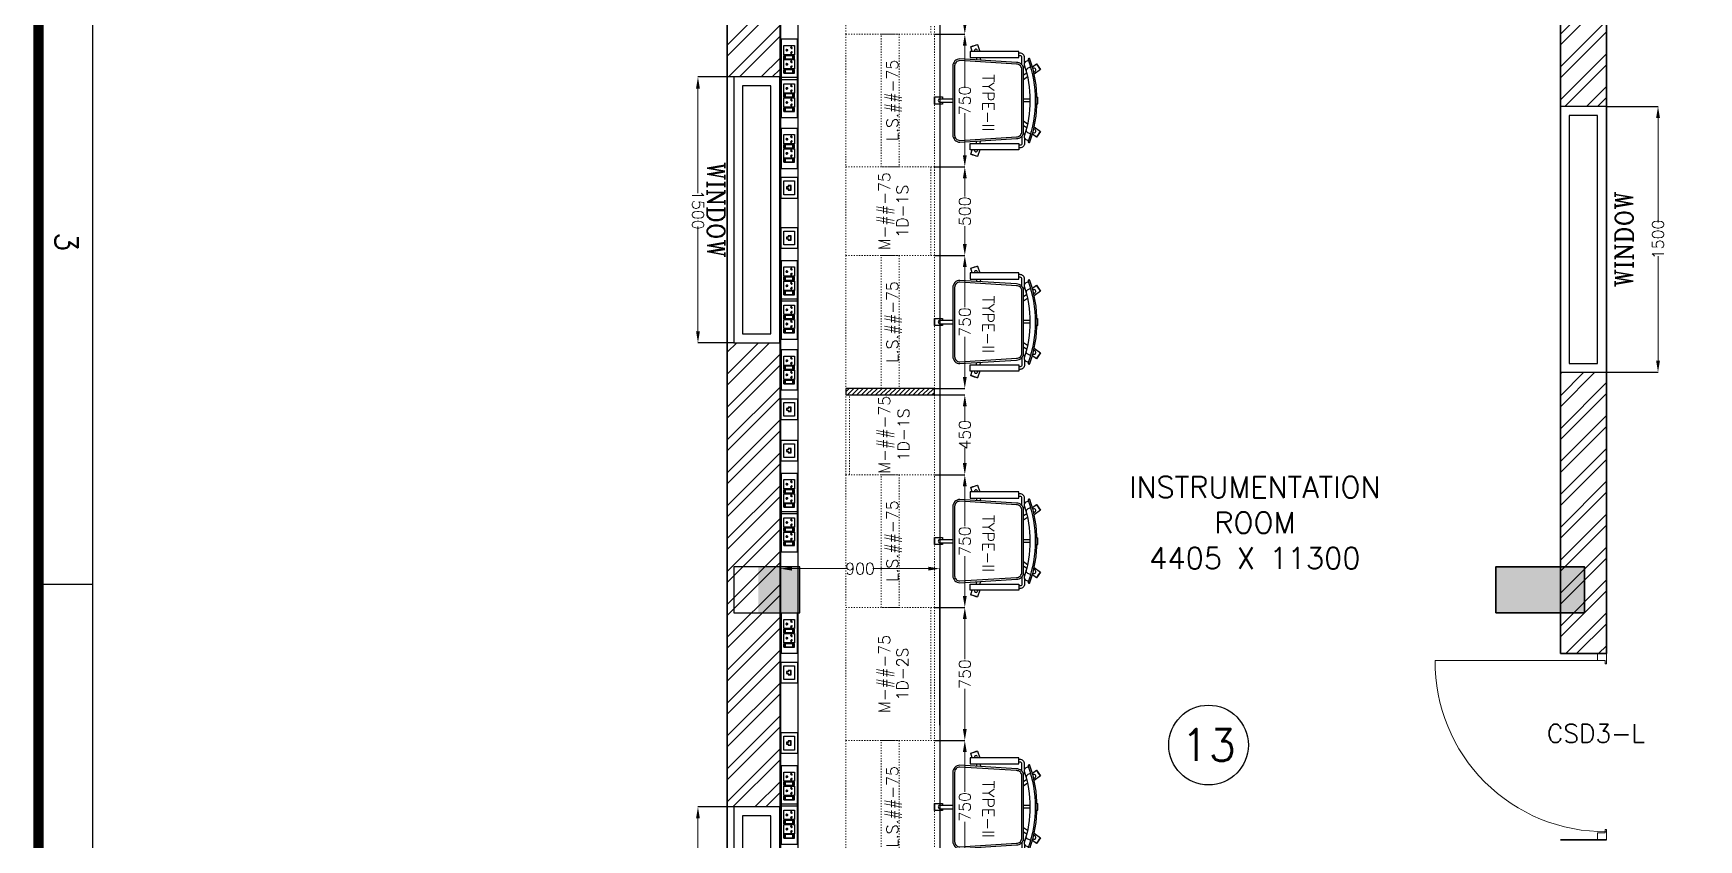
# Model space of a CAD drawing. Extents: x -52083 to 49512, y -145230 to 20224.
# Drawn here: x -50625 to -41222, y 3184 to 7735 of the extents above; entities that cross this region are included whole.
import ezdxf
from ezdxf.enums import TextEntityAlignment as Align

# ---------------------------------------------------------------- set-up
doc = ezdxf.new("R2010")
doc.units = 0
doc.header["$LTSCALE"] = 0.5
doc.header["$MEASUREMENT"] = 0
doc.header["$PDMODE"] = 32
doc.linetypes.add('ACAD_ISO03W100', pattern=[30, 12, -18])
for name, color, linetype, lineweight in [('1050x2100 Door', 6, 'Continuous', 5), ('COL', 1, 'Continuous', 35), ('DIM', 3, 'Continuous', 5), ('Hatch-1', 8, 'Continuous', 5), ('Sa-Block Text', 7, 'Continuous', 18), ('wall-1', 7, 'Continuous', 35)]:
    doc.layers.add(name, color=color, linetype=linetype, lineweight=lineweight)
for name, color, linetype in [('Asbuilt', 7, 'Continuous'), ('GC-2', 22, 'Continuous'), ('GF-1', 21, 'Continuous'), ('PDF_Text', 5, 'Continuous'), ('SA-6MRP', 1, 'Continuous'), ('SA-6MUP', 223, 'Continuous'), ('SA-FUR', 3, 'Continuous'), ('SA-Lan', 3, 'Continuous'), ('TITLE', 7, 'Continuous')]:
    doc.layers.add(name, color=color, linetype=linetype)
doc.styles.add('RomanS', font='romans.shx')
doc.styles.get("Standard").update_dxf_attribs({"font": 'romans.shx'})
doc.dimstyles.new('Sa-dim', dxfattribs={"dimtxt": 65, "dimasz": 65, "dimexe": 0, "dimexo": 0, "dimtad": 0, "dimdec": 0, "dimdsep": 46, "dimtxsty": 'Standard', "dimcen": 0, "dimclrd": 256, "dimclre": 7, "dimclrt": 1, "dimadec": 0, "dimazin": 0, "dimtfac": 1, "dimtdec": 0, "dimtmove": 0, "dimatfit": 3, "dimfxl": 1, "dimlwd": -1, "dimarcsym": 0})
pattern_1 = [(45, (5394.74, 2e-13), (-92.80777, 92.80777), []), (45, (5456.61, 2e-13), (-92.80777, 92.80777), [])]

# ---------------------------------------------------------------- blocks, each defined once
blk = doc.blocks.new('1050x2100')
at = {"layer": '1050x2100 Door'}
for p, q in [((289971.9, 46661.9), (289971.9, 46711.8)), ((289971.9, 46711.8), (290030.3, 46711.8)), ((289971.9, 46661.9), (289971.9, 46711.8)), ((289971.9, 46661.9), (290010.2, 46661.9)), ((290010.2, 46661.9), (290010.2, 46705.1)), ((290010.2, 46705.1), (290030.3, 46705.1)), ((290030.3, 46705.1), (290030.3, 46711.8)), ((291021.9, 46711.8), (290963.5, 46711.8)), ((290963.5, 46705.1), (290963.5, 46711.8)), ((290983.6, 46705.1), (290963.5, 46705.1)), ((290983.6, 46661.9), (290983.6, 46705.1)), ((291021.9, 46661.9), (290983.6, 46661.9)), ((290983.6, 46661.9), (290983.6, 45743.9)), ((291021.9, 46661.9), (291021.9, 46711.8))]:
    blk.add_line(p, q, dxfattribs=at)
blk.add_arc((290976, 46702.9), 959, 179.47012, 270.45631, dxfattribs=at)
blk = doc.blocks.new('*U109')
at = {"color": 5}
blk.add_wipeout([(50, 400), (50, 240), (1450, 240), (1450, 400)], dxfattribs=at)
blk.add_wipeout([(0, 450), (0, 190), (1500, 190), (1500, 450)], dxfattribs=at)
for points in [[(0, 450), (0, 190), (1500, 190), (1500, 450)], [(50, 400), (50, 240), (1450, 240), (1450, 400)]]:
    blk.add_lwpolyline(points, close=True, dxfattribs=at)
blk = doc.blocks.new('*D425')
at = {"layer": 'Defpoints', "color": 0, "transparency": 16777216}
for p in [(-41742.5, 7321.7), (-41451.3, 7321.7), (-41742.5, 5821.7)]:
    blk.add_point(p, dxfattribs=at)
at = {"layer": 'DIM', "color": 7, "lineweight": -2, "transparency": 16777216}
for p, q in [((-41742.5, 7321.7), (-41451.3, 7321.7)), ((-41742.5, 5821.7), (-41451.3, 5821.7))]:
    blk.add_line(p, q, dxfattribs=at)
at = {"layer": 'DIM', "transparency": 16777216}
for p, q in [((-41451.3, 7256.7), (-41451.3, 6666.2)), ((-41451.3, 5886.7), (-41451.3, 6477.2))]:
    blk.add_line(p, q, dxfattribs=at)
for points in [[(-41462.1, 7256.7), (-41440.5, 7256.7), (-41451.3, 7321.7)], [(-41462.1, 5886.7), (-41440.5, 5886.7), (-41451.3, 5821.7)]]:
    blk.add_solid(points, dxfattribs=at)
at = {"layer": 'DIM', "color": 1, "transparency": 16777216, "insert": (-41451.3, 6571.7), "char_height": 65, "attachment_point": 5, "rotation": 90}
blk.add_mtext('1500', dxfattribs=at)
blk = doc.blocks.new('*D430')
at = {"layer": 'Defpoints', "color": 0, "transparency": 16777216}
for p in [(-46871.8, 3368.3), (-46669.5, 3368.3), (-46669.5, 1868.3)]:
    blk.add_point(p, dxfattribs=at)
at = {"layer": 'DIM', "color": 7, "lineweight": -2, "transparency": 16777216}
for p, q in [((-46669.5, 3368.3), (-46871.8, 3368.3)), ((-46669.5, 1868.3), (-46871.8, 1868.3))]:
    blk.add_line(p, q, dxfattribs=at)
at = {"layer": 'DIM', "transparency": 16777216}
for p, q in [((-46871.8, 3303.3), (-46871.8, 2712.8)), ((-46871.8, 1933.3), (-46871.8, 2523.8))]:
    blk.add_line(p, q, dxfattribs=at)
for points in [[(-46882.7, 3303.3), (-46861, 3303.3), (-46871.8, 3368.3)], [(-46882.7, 1933.3), (-46861, 1933.3), (-46871.8, 1868.3)]]:
    blk.add_solid(points, dxfattribs=at)
at = {"layer": 'DIM', "color": 1, "transparency": 16777216, "insert": (-46871.8, 2618.3), "char_height": 65, "attachment_point": 5, "rotation": 270}
blk.add_mtext('1500', dxfattribs=at)
blk = doc.blocks.new('*D431')
at = {"layer": 'Defpoints', "color": 0, "transparency": 16777216}
for p in [(-46871.8, 7488.1), (-46669.5, 7488.1), (-46669.5, 5988.1)]:
    blk.add_point(p, dxfattribs=at)
at = {"layer": 'DIM', "color": 7, "lineweight": -2, "transparency": 16777216}
for p, q in [((-46669.5, 7488.1), (-46871.8, 7488.1)), ((-46669.5, 5988.1), (-46871.8, 5988.1))]:
    blk.add_line(p, q, dxfattribs=at)
at = {"layer": 'DIM', "transparency": 16777216}
for p, q in [((-46871.8, 7423.1), (-46871.8, 6832.6)), ((-46871.8, 6053.1), (-46871.8, 6643.6))]:
    blk.add_line(p, q, dxfattribs=at)
for points in [[(-46882.7, 7423.1), (-46861, 7423.1), (-46871.8, 7488.1)], [(-46882.7, 6053.1), (-46861, 6053.1), (-46871.8, 5988.1)]]:
    blk.add_solid(points, dxfattribs=at)
at = {"layer": 'DIM', "color": 1, "transparency": 16777216, "insert": (-46871.8, 6738.1), "char_height": 65, "attachment_point": 5, "rotation": 270}
blk.add_mtext('1500', dxfattribs=at)
blk = doc.blocks.new('*U100')
at = {"layer": 'SA-FUR', "color": 230, "linetype": 'ACAD_ISO03W100', "lineweight": 13}
for points in [[(750, 500), (0, 500), (0, 0), (750, 0)], [(750, 200), (0, 200), (0, 300), (750, 300)]]:
    blk.add_lwpolyline(points, close=True, dxfattribs=at)
at = {"layer": 'SA-FUR', "color": 7}
blk.add_attdef('TAG-2', text='', height=65, rotation=180, dxfattribs=at).set_placement((375, 295), align=Align.CENTER)
blk = doc.blocks.new('*U91')
at = {"layer": 'SA-FUR', "color": 230, "linetype": 'ACAD_ISO03W100', "lineweight": 13}
blk.add_line((750, 20), (0, 20), dxfattribs=at)
blk.add_lwpolyline([(0, 500), (750, 500), (750, 0), (0, 0)], close=True, dxfattribs=at)
at = {"layer": 'SA-FUR', "color": 7}
for tag, p in [('TAG', (375, 250)), ('TAG-2', (375, 148.4))]:
    blk.add_attdef(tag, text='', height=65, dxfattribs=at).set_placement(p, align=Align.CENTER)
blk = doc.blocks.new('*D576')
at = {"layer": 'Defpoints', "color": 0, "transparency": 16777216}
for p in [(-45536.6, 3743.7), (-45365.2, 3743.7), (-45536.6, 2993.7)]:
    blk.add_point(p, dxfattribs=at)
at = {"layer": 'DIM', "color": 7, "lineweight": -2, "transparency": 16777216}
for p, q in [((-45536.6, 3743.7), (-45365.2, 3743.7)), ((-45536.6, 2993.7), (-45365.2, 2993.7))]:
    blk.add_line(p, q, dxfattribs=at)
at = {"layer": 'DIM', "transparency": 16777216}
for p, q in [((-45365.2, 3678.7), (-45365.2, 3452.9)), ((-45365.2, 3058.7), (-45365.2, 3284.5))]:
    blk.add_line(p, q, dxfattribs=at)
for points in [[(-45376.1, 3678.7), (-45354.4, 3678.7), (-45365.2, 3743.7)], [(-45376.1, 3058.7), (-45354.4, 3058.7), (-45365.2, 2993.7)]]:
    blk.add_solid(points, dxfattribs=at)
at = {"layer": 'DIM', "color": 1, "transparency": 16777216, "insert": (-45365.2, 3368.7), "char_height": 65, "attachment_point": 5, "rotation": 90}
blk.add_mtext('750', dxfattribs=at)
blk = doc.blocks.new('*D577')
at = {"layer": 'Defpoints', "color": 0, "transparency": 16777216}
for p in [(-45536.6, 4493.7), (-45365.2, 4493.7), (-45536.6, 3743.7)]:
    blk.add_point(p, dxfattribs=at)
at = {"layer": 'DIM', "color": 7, "lineweight": -2, "transparency": 16777216}
for p, q in [((-45536.6, 4493.7), (-45365.2, 4493.7)), ((-45536.6, 3743.7), (-45365.2, 3743.7))]:
    blk.add_line(p, q, dxfattribs=at)
at = {"layer": 'DIM', "transparency": 16777216}
for p, q in [((-45365.2, 4428.7), (-45365.2, 4202.9)), ((-45365.2, 3808.7), (-45365.2, 4034.5))]:
    blk.add_line(p, q, dxfattribs=at)
for points in [[(-45376.1, 4428.7), (-45354.4, 4428.7), (-45365.2, 4493.7)], [(-45376.1, 3808.7), (-45354.4, 3808.7), (-45365.2, 3743.7)]]:
    blk.add_solid(points, dxfattribs=at)
at = {"layer": 'DIM', "color": 1, "transparency": 16777216, "insert": (-45365.2, 4118.7), "char_height": 65, "attachment_point": 5, "rotation": 90}
blk.add_mtext('750', dxfattribs=at)
blk = doc.blocks.new('PCH-7022')
at = {"layer": 'GC-2', "color": 30, "ltscale": 10}
for p, q in [((-180.7, 231.7), (-179.9, 230.6)), ((-164.5, 243.5), (-159, 235.9)), ((-154.6, 195.8), (-142.2, 178.7)), ((-133.4, 200.6), (-117.5, 178.7)), ((-18.7, 254.1), (-19.1, 259.1)), ((-7.5, 214.3), (-7.5, 178.7)), ((7.5, 214.3), (7.5, 178.7)), ((18.7, 254.1), (19.1, 259.1)), ((133.4, 200.6), (117.5, 178.7)), ((154.6, 195.8), (142.2, 178.7)), ((164.5, 243.5), (159, 235.9)), ((180.7, 231.7), (179.9, 230.6)), ((-282.4, -81.2), (-277.5, -79.7)), ((-242.5, -68.3), (-227.6, -63.4)), ((-242.5, -89.3), (-229, -84.9)), ((242.5, -68.3), (227.6, -63.4)), ((242.5, -89.3), (229, -84.9)), ((282.4, -81.2), (277.5, -79.7)), ((-10, -293.7), (-10, -221.3)), ((10, -293.7), (10, -221.3))]:
    blk.add_line(p, q, dxfattribs=at)
for points in [[(-234.1, 213.6), (-234.1, 213.6, 0.416344), (-237.1, 207.2, 0.412086), (-230.7, 204.2), (-230.7, 204.2, -0.174031), (230.7, 204.2), (230.7, 204.2, 0.412086), (237.1, 207.2), (237.1, 207.2, 0.416344), (234.1, 213.6), (234.1, 213.6, 0.174031)], [(-195, -221.3), (195, -221.3, 0.414214), (235, -181.3), (215, 138.7, 0.414214), (175, 178.7), (-175, 178.7, 0.414214), (-215, 138.7), (-235, -181.3, 0.414214)], [(-195, -211.3), (195, -211.3, 0.414214), (225, -181.3), (205, 138.7, 0.414214), (175, 168.7), (-175, 168.7, 0.414214), (-205, 138.7), (-225, -181.3, 0.414214)]]:
    blk.add_lwpolyline(points, format="xyb", close=True, dxfattribs=at)
for points in [[(-237.1, 207.2), (-237.1, 207.2)], [(-277.5, -122.7), (-242.5, -122.7), (-242.5, 152.3), (-277.5, 152.3)], [(277.5, -122.7), (242.5, -122.7), (242.5, 152.3), (277.5, 152.3)]]:
    blk.add_lwpolyline(points, close=True, dxfattribs=at)
for points in [[(-225.9, 205.9), (-220.6, 191.5, 0.403288), (-201.9, 182.4), (-201.9, 182.4, -0.158526), (201.9, 182.4), (201.9, 182.4, 0.403288), (220.6, 191.5), (225.9, 205.9)], [(-193.1, 216.5, 0.029136), (-192.6, 216.6)], [(-188.5, 217.8), (-182.3, 202.3, 0.378791), (-164.6, 193.3)], [(19.1, 259.1, 0.013665), (-19.1, 259.1)], [(188.5, 217.8), (182.3, 202.3), (182.3, 202.3, -0.378791), (164.6, 193.3)], [(192.6, 216.6, 0.029136), (193.1, 216.5, 0.029136)], [(-214.2, 183.7), (-242.5, 183.7, 0.414214), (-267.5, 158.7), (-267.5, 152.3)], [(-201.5, 168.7), (-242.5, 168.7, 0.414214), (-252.5, 158.7), (-252.5, 152.3)], [(-185.7, 177.3, 0.311343), (-195, 183.7), (-197.6, 183.7)], [(185.7, 177.3, -0.311343), (195, 183.7), (197.6, 183.7)], [(201.5, 168.7), (242.5, 168.7, -0.414214), (252.5, 158.7), (252.5, 152.3)], [(214.2, 183.7), (242.5, 183.7, -0.414214), (267.5, 158.7), (267.5, 152.3)]]:
    blk.add_lwpolyline(points, format="xyb", dxfattribs=at)
for points in [[(-190.2, 227.7), (-207.2, 251.2), (-174.8, 274.7), (-148.4, 238.3)], [(148.4, 238.3), (174.8, 274.7), (207.2, 251.2), (190.2, 227.7)], [(-277.5, -111.2), (-302.9, -119.5), (-315.3, -81.4), (-277.5, -69.1)], [(277.5, -69.1), (315.3, -81.4), (302.9, -119.5), (277.5, -111.2)], [(10, -280), (20, -280), (20, -325), (-20, -325), (-20, -280), (-10, -280)]]:
    blk.add_lwpolyline(points, dxfattribs=at)
for centre, radius, start, end in [((0, 0), 325, 122.47188, 129.52812), ((-172.6, 237.6), 10, 36, 216), ((172.6, 237.6), 10, 324, 144), ((0, 0), 325, 50.47188, 57.52812), ((0, 0), 325, 194.47188, 201.52812), ((-279.3, -90.7), 10, 108, 280.28772), ((279.3, -90.7), 10, 259.71228, 72), ((0, 0), 325, 338.47188, 345.52812), ((0, 0), 325, 266.47188, 273.52812), ((0, -293.7), 10, 180, 0)]:
    blk.add_arc(centre, radius, start, end, dxfattribs=at)
at = {"layer": 'PDF_Text', "insert": (13.6, -21), "char_height": 65, "width": 310.353, "attachment_point": 5}
blk.add_mtext('{\\C1;TYPE-II}', dxfattribs=at)
blk = doc.blocks.new('*D578')
at = {"layer": 'Defpoints', "color": 0, "transparency": 16777216}
for p in [(-45536.6, 5243.7), (-45365.2, 5243.7), (-45536.6, 4493.7)]:
    blk.add_point(p, dxfattribs=at)
at = {"layer": 'DIM', "color": 7, "lineweight": -2, "transparency": 16777216}
for p, q in [((-45536.6, 5243.7), (-45365.2, 5243.7)), ((-45536.6, 4493.7), (-45365.2, 4493.7))]:
    blk.add_line(p, q, dxfattribs=at)
at = {"layer": 'DIM', "transparency": 16777216}
for p, q in [((-45365.2, 5178.7), (-45365.2, 4952.9)), ((-45365.2, 4558.7), (-45365.2, 4784.5))]:
    blk.add_line(p, q, dxfattribs=at)
for points in [[(-45376.1, 5178.7), (-45354.4, 5178.7), (-45365.2, 5243.7)], [(-45376.1, 4558.7), (-45354.4, 4558.7), (-45365.2, 4493.7)]]:
    blk.add_solid(points, dxfattribs=at)
at = {"layer": 'DIM', "color": 1, "transparency": 16777216, "insert": (-45365.2, 4868.7), "char_height": 65, "attachment_point": 5, "rotation": 90}
blk.add_mtext('750', dxfattribs=at)
blk = doc.blocks.new('*U102')
at = {"layer": 'SA-FUR', "color": 230, "linetype": 'ACAD_ISO03W100', "lineweight": 13}
blk.add_line((450, 20), (0, 20), dxfattribs=at)
blk.add_lwpolyline([(0, 500), (450, 500), (450, 0), (0, 0)], close=True, dxfattribs=at)
at = {"layer": 'SA-FUR', "color": 7}
for tag, p in [('TAG-2', (225, 357.8)), ('TAG', (225, 250))]:
    blk.add_attdef(tag, text='', height=65, rotation=180, dxfattribs=at).set_placement(p, align=Align.CENTER)
blk = doc.blocks.new('*D584')
at = {"layer": 'Defpoints', "color": 0, "transparency": 16777216}
for p in [(-45536.6, 5693.7), (-45536.6, 5243.7), (-45365.2, 5243.7)]:
    blk.add_point(p, dxfattribs=at)
at = {"layer": 'DIM', "color": 7, "lineweight": -2, "transparency": 16777216}
for p, q in [((-45536.6, 5693.7), (-45365.2, 5693.7)), ((-45536.6, 5243.7), (-45365.2, 5243.7))]:
    blk.add_line(p, q, dxfattribs=at)
at = {"layer": 'DIM', "transparency": 16777216}
for p, q in [((-45365.2, 5628.7), (-45365.2, 5542.4)), ((-45365.2, 5308.7), (-45365.2, 5395.1))]:
    blk.add_line(p, q, dxfattribs=at)
for points in [[(-45376.1, 5628.7), (-45354.4, 5628.7), (-45365.2, 5693.7)], [(-45376.1, 5308.7), (-45354.4, 5308.7), (-45365.2, 5243.7)]]:
    blk.add_solid(points, dxfattribs=at)
at = {"layer": 'DIM', "color": 1, "transparency": 16777216, "insert": (-45365.2, 5468.7), "char_height": 65, "attachment_point": 5, "rotation": 90}
blk.add_mtext('450', dxfattribs=at)
blk = doc.blocks.new('A$C054a1436')
at = {"color": 1}
blk.add_circle((225, 225), 225, dxfattribs=at)
blk.add_attdef('T1', text='', height=180).set_placement((225, 225), align=Align.MIDDLE_CENTER)
blk = doc.blocks.new('A$C66962185')
at = {"layer": 'TITLE'}
for p, q in [((203723, -139882), (1210, -139882)), ((51190, -141178), (51190, -139882))]:
    blk.add_line(p, q, dxfattribs=at)
at = {"layer": 'TITLE', "const_width": 250}
blk.add_lwpolyline([(205020, 0), (205020, -141178), (0, -141178), (0, 0)], close=True, dxfattribs=at)
at = {"layer": 'TITLE', "style": 'RomanS'}
blk.add_text('3', height=537, dxfattribs=at).set_placement((43009, -140511), align=Align.MIDDLE)
blk = doc.blocks.new('*D666')
at = {"layer": 'Defpoints', "color": 0, "transparency": 16777216}
for p in [(-46406.6, 4713.3), (-46406.6, 3829.4), (-45506.6, 3829.4)]:
    blk.add_point(p, dxfattribs=at)
at = {"layer": 'Hatch-1', "color": 7, "lineweight": -2, "transparency": 16777216}
for p, q in [((-46406.6, 3829.4), (-46406.6, 4713.3)), ((-45506.6, 3829.4), (-45506.6, 4713.3))]:
    blk.add_line(p, q, dxfattribs=at)
at = {"layer": 'Hatch-1', "transparency": 16777216}
for p, q in [((-46341.6, 4713.3), (-46029, 4713.3)), ((-45571.6, 4713.3), (-45884.3, 4713.3))]:
    blk.add_line(p, q, dxfattribs=at)
for points in [[(-46341.6, 4724.2), (-46341.6, 4702.5), (-46406.6, 4713.3)], [(-45571.6, 4724.2), (-45571.6, 4702.5), (-45506.6, 4713.3)]]:
    blk.add_solid(points, dxfattribs=at)
at = {"layer": 'Hatch-1', "color": 1, "transparency": 16777216, "insert": (-45956.6, 4713.3), "char_height": 65, "attachment_point": 5}
blk.add_mtext('900', dxfattribs=at)
blk = doc.blocks.new('*D674')
at = {"layer": 'Defpoints', "color": 0, "transparency": 16777216}
for p in [(-45536.6, 6980.4), (-45365.2, 6980.4), (-45536.6, 6480.4)]:
    blk.add_point(p, dxfattribs=at)
at = {"layer": 'DIM', "color": 7, "lineweight": -2, "transparency": 16777216}
for p, q in [((-45536.6, 6980.4), (-45365.2, 6980.4)), ((-45536.6, 6480.4), (-45365.2, 6480.4))]:
    blk.add_line(p, q, dxfattribs=at)
at = {"layer": 'DIM', "transparency": 16777216}
for p, q in [((-45365.2, 6915.4), (-45365.2, 6814.6)), ((-45365.2, 6545.4), (-45365.2, 6646.2))]:
    blk.add_line(p, q, dxfattribs=at)
for points in [[(-45376.1, 6915.4), (-45354.4, 6915.4), (-45365.2, 6980.4)], [(-45376.1, 6545.4), (-45354.4, 6545.4), (-45365.2, 6480.4)]]:
    blk.add_solid(points, dxfattribs=at)
at = {"layer": 'DIM', "color": 1, "transparency": 16777216, "insert": (-45365.2, 6730.4), "char_height": 65, "attachment_point": 5, "rotation": 90}
blk.add_mtext('500', dxfattribs=at)
blk = doc.blocks.new('*D675')
at = {"layer": 'Defpoints', "color": 0, "transparency": 16777216}
for p in [(-45536.6, 8480.4), (-45365.2, 8480.4), (-45536.6, 7730.4)]:
    blk.add_point(p, dxfattribs=at)
at = {"layer": 'DIM', "color": 7, "lineweight": -2, "transparency": 16777216}
for p, q in [((-45536.6, 8480.4), (-45365.2, 8480.4)), ((-45536.6, 7730.4), (-45365.2, 7730.4))]:
    blk.add_line(p, q, dxfattribs=at)
at = {"layer": 'DIM', "transparency": 16777216}
for p, q in [((-45365.2, 8415.4), (-45365.2, 8189.6)), ((-45365.2, 7795.4), (-45365.2, 8021.2))]:
    blk.add_line(p, q, dxfattribs=at)
for points in [[(-45376.1, 8415.4), (-45354.4, 8415.4), (-45365.2, 8480.4)], [(-45376.1, 7795.4), (-45354.4, 7795.4), (-45365.2, 7730.4)]]:
    blk.add_solid(points, dxfattribs=at)
at = {"layer": 'DIM', "color": 1, "transparency": 16777216, "insert": (-45365.2, 8105.4), "char_height": 65, "attachment_point": 5, "rotation": 90}
blk.add_mtext('750', dxfattribs=at)
blk = doc.blocks.new('*U93')
at = {"layer": 'SA-FUR', "color": 230, "linetype": 'ACAD_ISO03W100', "lineweight": 13}
blk.add_line((500, 20), (0, 20), dxfattribs=at)
blk.add_lwpolyline([(0, 500), (500, 500), (500, 0), (0, 0)], close=True, dxfattribs=at)
at = {"layer": 'SA-FUR', "color": 7}
for tag, p in [('TAG', (250, 250)), ('TAG-2', (250, 148.4))]:
    blk.add_attdef(tag, text='', height=65, dxfattribs=at).set_placement(p, align=Align.CENTER)
blk = doc.blocks.new('*D676')
at = {"layer": 'Defpoints', "color": 0, "transparency": 16777216}
for p in [(-45536.6, 7730.4), (-45365.2, 7730.4), (-45491.6, 6980.4)]:
    blk.add_point(p, dxfattribs=at)
at = {"layer": 'DIM', "color": 7, "lineweight": -2, "transparency": 16777216}
for p, q in [((-45536.6, 7730.4), (-45365.2, 7730.4)), ((-45491.6, 6980.4), (-45365.2, 6980.4))]:
    blk.add_line(p, q, dxfattribs=at)
at = {"layer": 'DIM', "transparency": 16777216}
for p, q in [((-45365.2, 7665.4), (-45365.2, 7427.5)), ((-45365.2, 7045.4), (-45365.2, 7283.4))]:
    blk.add_line(p, q, dxfattribs=at)
for points in [[(-45376.1, 7665.4), (-45354.4, 7665.4), (-45365.2, 7730.4)], [(-45376.1, 7045.4), (-45354.4, 7045.4), (-45365.2, 6980.4)]]:
    blk.add_solid(points, dxfattribs=at)
at = {"layer": 'DIM', "color": 1, "transparency": 16777216, "insert": (-45365.2, 7355.4), "char_height": 65, "attachment_point": 5, "rotation": 90}
blk.add_mtext('750', dxfattribs=at)
blk = doc.blocks.new('*U132')
for points in [[(-59.4, 46), (59.4, 46), (59.4, -46), (-59.4, -46)], [(-39.1, 29.8), (39.1, 29.8), (39.1, -29.8), (-39.1, -29.8)], [(12.4, 5.6), (5.4, 5.6), (5.4, 14.6), (-5.4, 14.6), (-5.4, 5.6), (-12.4, 5.6), (-12.4, -10.5), (12.4, -10.5)], [(11.1, 4.3), (4.1, 4.3), (4.1, 13.4), (-4.1, 13.4), (-4.1, 4.3), (-11.1, 4.3), (-11.1, -9.2), (11.1, -9.2)]]:
    blk.add_lwpolyline(points, close=True)
at = {"layer": 'Sa-Block Text', "flags": 1}
for tag, p in [('PROJECTNAME', (15.2, 670.6)), ('FLOOR', (15.2, 581.1)), ('LABNAME', (15.2, 471.6)), ('ITEMNO:', (15.2, 374.3))]:
    blk.add_attdef(tag, text='', height=65, dxfattribs=at).set_placement(p, align=Align.MIDDLE_CENTER)
at = {"layer": 'Sa-Block Text'}
blk.add_attdef('CATALOGUE', text='', height=65, dxfattribs=at).set_placement((15.2, 223), align=Align.MIDDLE_CENTER)
blk = doc.blocks.new('*U130')
for p, q in [((-78.1, 29.8), (-78.1, -29.8)), ((-78.1, 29.8), (-78.1, -29.8)), ((-57.3, 29.8), (-78.1, 29.8)), ((-78.1, 29.8), (-57.3, 29.8)), ((-76.3, 23.3), (-76.3, -23.3)), ((-59.1, 23.3), (-76.3, 23.3)), ((-59.1, -23.3), (-59.1, 23.3)), ((-57.3, -29.8), (-57.3, 29.8)), ((-53.9, 29.8), (-1.7, 29.8)), ((-53.9, -29.8), (-53.9, 29.8)), ((-1.7, 29.8), (-1.7, -29.8)), ((1.7, 29.8), (1.7, -29.8)), ((1.7, 29.8), (1.7, -29.8)), ((22.5, 29.8), (1.7, 29.8)), ((1.7, 29.8), (22.5, 29.8)), ((3.5, 23.3), (3.5, -23.3)), ((20.7, 23.3), (3.5, 23.3)), ((20.7, -23.3), (20.7, 23.3)), ((22.5, -29.8), (22.5, 29.8)), ((25.9, -29.8), (25.9, 29.8)), ((25.9, 29.8), (78.1, 29.8)), ((78.1, 29.8), (78.1, -29.8)), ((-78.1, -29.8), (-57.3, -29.8)), ((-76.3, -21.2), (-59.1, -21.2)), ((-76.3, -23.3), (-59.1, -23.3)), ((-1.7, -29.8), (-53.9, -29.8)), ((1.7, -29.8), (22.5, -29.8)), ((3.5, -21.2), (20.7, -21.2)), ((3.5, -23.3), (20.7, -23.3)), ((78.1, -29.8), (25.9, -29.8))]:
    blk.add_line(p, q)
blk.add_lwpolyline([(-113, -46), (113, -46), (113, 46), (-113, 46)], close=True)
for centre, radius, start, end in [((-27.8, 14.7), 4.06, 307.15837, 232.84163), ((-27.8, 10.6), 2.59, 161.40312, 18.59688), ((52, 14.7), 4.06, 307.15837, 232.84163), ((52, 10.6), 2.59, 161.40312, 18.59688), ((-42.7, -11.6), 3.5, 5.26891, 272.51003), ((-39.9, -14), 2.82, 202.68381, 75.09514), ((-15.7, -14), 2.82, 104.90486, 337.31619), ((-12.9, -11.6), 3.5, 267.48997, 174.73109), ((37.1, -11.6), 3.5, 5.26891, 272.51003), ((39.9, -14), 2.82, 202.68381, 75.09514), ((64.1, -14), 2.82, 104.90486, 337.31619), ((66.9, -11.6), 3.5, 267.48997, 174.73109)]:
    blk.add_arc(centre, radius, start, end)
at = {"layer": 'Sa-Block Text', "flags": 1}
for tag, p in [('PROJECTNAME', (14.8, 619.1)), ('FLOOR', (14.8, 529.6)), ('LABNAME', (14.8, 420.1)), ('ITEMNO:', (14.8, 322.8))]:
    blk.add_attdef(tag, text='', height=65, dxfattribs=at).set_placement(p, align=Align.MIDDLE_CENTER)
at = {"layer": 'Sa-Block Text'}
blk.add_attdef('CATALOGUE', text='', height=65, dxfattribs=at).set_placement((14.8, 173.9), align=Align.MIDDLE_CENTER)
blk = doc.blocks.new('*U131')
at = {"ltscale": 300}
for p, q in [((-78.1, 29.8), (-78.1, -29.8)), ((-78.1, 29.8), (-78.1, -29.8)), ((-57.3, 29.8), (-78.1, 29.8)), ((-78.1, 29.8), (-57.3, 29.8)), ((-76.3, 23.3), (-76.3, -23.3)), ((-59.1, 23.3), (-76.3, 23.3)), ((-59.1, -23.3), (-59.1, 23.3)), ((-57.3, -29.8), (-57.3, 29.8)), ((-53.9, 29.8), (-1.7, 29.8)), ((-53.9, -29.8), (-53.9, 29.8)), ((-1.7, 29.8), (-1.7, -29.8)), ((1.7, 29.8), (1.7, -29.8)), ((1.7, 29.8), (1.7, -29.8)), ((22.5, 29.8), (1.7, 29.8)), ((1.7, 29.8), (22.5, 29.8)), ((3.5, 23.3), (3.5, -23.3)), ((20.7, 23.3), (3.5, 23.3)), ((20.7, -23.3), (20.7, 23.3)), ((22.5, -29.8), (22.5, 29.8)), ((25.9, -29.8), (25.9, 29.8)), ((25.9, 29.8), (78.1, 29.8)), ((78.1, 29.8), (78.1, -29.8)), ((-78.1, -29.8), (-57.3, -29.8)), ((-76.3, -21.2), (-59.1, -21.2)), ((-76.3, -23.3), (-59.1, -23.3)), ((-1.7, -29.8), (-53.9, -29.8)), ((1.7, -29.8), (22.5, -29.8)), ((3.5, -21.2), (20.7, -21.2)), ((3.5, -23.3), (20.7, -23.3)), ((78.1, -29.8), (25.9, -29.8))]:
    blk.add_line(p, q, dxfattribs=at)
blk.add_lwpolyline([(-113, -46), (113, -46), (113, 46), (-113, 46)], close=True, dxfattribs=at)
for centre, radius, start, end in [((-27.8, 14.7), 4.06, 307.15837, 232.84163), ((-27.8, 10.6), 2.59, 161.40312, 18.59688), ((52, 14.7), 4.06, 307.15837, 232.84163), ((52, 10.6), 2.59, 161.40312, 18.59688), ((-42.7, -11.6), 3.5, 5.26891, 272.51003), ((-39.9, -14), 2.82, 202.68381, 75.09514), ((-15.7, -14), 2.82, 104.90486, 337.31619), ((-12.9, -11.6), 3.5, 267.48997, 174.73109), ((37.1, -11.6), 3.5, 5.26891, 272.51003), ((39.9, -14), 2.82, 202.68381, 75.09514), ((64.1, -14), 2.82, 104.90486, 337.31619), ((66.9, -11.6), 3.5, 267.48997, 174.73109)]:
    blk.add_arc(centre, radius, start, end, dxfattribs=at)
at = {"layer": 'Sa-Block Text', "flags": 1}
for tag, p in [('PROJECTNAME', (102.4, 776)), ('FLOOR', (102.4, 686.5)), ('LABNAME', (102.4, 577)), ('ITEMNO:', (102.4, 479.7))]:
    blk.add_attdef(tag, text='', height=65, dxfattribs=at).set_placement(p, align=Align.MIDDLE_CENTER)
at = {"layer": 'Sa-Block Text'}
blk.add_attdef('CATALOGUE', text='', height=65, dxfattribs=at).set_placement((102.4, 360.5), align=Align.MIDDLE_CENTER)
blk = doc.blocks.new('*D760')
at = {"layer": 'Defpoints', "color": 0, "transparency": 16777216}
for p in [(-45536.6, 6480.4), (-45536.6, 5730.4), (-45365.2, 5730.4)]:
    blk.add_point(p, dxfattribs=at)
at = {"layer": 'DIM', "color": 7, "lineweight": -2, "transparency": 16777216}
for p, q in [((-45536.6, 6480.4), (-45365.2, 6480.4)), ((-45536.6, 5730.4), (-45365.2, 5730.4))]:
    blk.add_line(p, q, dxfattribs=at)
at = {"layer": 'DIM', "transparency": 16777216}
for p, q in [((-45365.2, 6415.4), (-45365.2, 6189.6)), ((-45365.2, 5795.4), (-45365.2, 6021.2))]:
    blk.add_line(p, q, dxfattribs=at)
for points in [[(-45376.1, 6415.4), (-45354.4, 6415.4), (-45365.2, 6480.4)], [(-45376.1, 5795.4), (-45354.4, 5795.4), (-45365.2, 5730.4)]]:
    blk.add_solid(points, dxfattribs=at)
at = {"layer": 'DIM', "color": 1, "transparency": 16777216, "insert": (-45365.2, 6105.4), "char_height": 65, "attachment_point": 5, "rotation": 90}
blk.add_mtext('750', dxfattribs=at)

msp = doc.modelspace()

# ---------------------------------------------------------------- hatches: boundary and pattern name
at = {"layer": 'COL'}
h = msp.add_hatch(color=256, dxfattribs=at)
h.dxf.hatch_style = 1
h.paths.add_polyline_path([(-46296.5, 4723.7), (-46531.5, 4723.7), (-46531.5, 4463.7), (-46296.5, 4463.7)])
h = msp.add_hatch(color=256, dxfattribs=at)
h.dxf.hatch_style = 1
h.paths.add_polyline_path([(-41866.5, 4723.7), (-42366.5, 4723.7), (-42366.5, 4463.7), (-41866.5, 4463.7)])
at = {"layer": 'SA-FUR'}
h = msp.add_hatch(dxfattribs=at)
h.set_pattern_fill('ANSI31', color=6, scale=150)
h.set_pattern_definition([(45, (5394.74, 2e-13), (-13.258252, 13.258252), [])])
h.paths.add_polyline_path([(-46036.6, 5693.7), (-45536.6, 5693.7), (-45536.6, 5730.4), (-46036.6, 5730.4)])

# ---------------------------------------------------------------- linework, layer by layer
at = {"layer": 'Asbuilt', "color": 0, "elevation": 2637.8}
msp.add_lwpolyline([(-46296.5, 4463.7), (-46296.5, 4723.7), (-46669.5, 4723.7), (-46669.5, 4463.7)], close=True, dxfattribs=at)
at = {"layer": 'COL'}
msp.add_line((-41866.5, 4463.7, 2637.8), (-42126.5, 4463.7, 2637.8), dxfattribs=at)
at = {"layer": 'COL', "elevation": 2637.8}
msp.add_lwpolyline([(-42366.5, 4463.7), (-41866.5, 4463.7), (-41866.5, 4723.7), (-42366.5, 4723.7)], close=True, dxfattribs=at)
at = {"layer": 'DIM'}
msp.add_line((-45506.6, 6039.4, 2637.8), (-45506.6, 579.4, 2637.8), dxfattribs=at)
at = {"layer": 'SA-FUR'}
msp.add_line((-45506.6, 9980.4, 2637.8), (-45506.6, 1030.4, 2637.8), dxfattribs=at)
at = {"layer": 'SA-FUR', "color": 7, "elevation": 2637.8}
msp.add_lwpolyline([(-46036.6, 5693.7), (-45536.6, 5693.7), (-45536.6, 5730.4), (-46036.6, 5730.4)], close=True, dxfattribs=at)
at = {"layer": 'wall-1', "color": 7}
for p, q in [((-46706.6, 14513.7, 2637.8), (-46706.6, -3146.3, 2637.8)), ((-46406.6, 658.7, 2637.8), (-46406.6, 9660.4, 2637.8))]:
    msp.add_line(p, q, dxfattribs=at)
at = {"layer": 'wall-1'}
for p, q in [((-42002.5, 8478.7, 2637.8), (-42002.5, 4233.7, 2637.8)), ((-41742.5, 8478.7, 2637.8), (-41742.5, 4233.7, 2637.8)), ((-41742.5, 4233.7, 2637.8), (-42002.5, 4233.7, 2637.8)), ((-41742.5, 3183.7, 2637.8), (-42002.5, 3183.7, 2637.8))]:
    msp.add_line(p, q, dxfattribs=at)

# ---------------------------------------------------------------- block references
ref = msp.add_blockref('A$C054a1436', (-44213.9, 3492.9, 2637.8))
ref.add_attrib('T1', '13', dxfattribs={"color": 1, "height": 180}).set_placement((-43988.9, 3717.9, 2637.8), align=Align.MIDDLE_CENTER)
at = {"layer": '1050x2100 Door', "xscale": -1, "rotation": 270}
msp.add_blockref('1050x2100', (-88454.3, -286788.2, 2637.8), dxfattribs=at)
at = {"layer": 'GF-1', "color": 7, "rotation": 270}
for p in [(-45211.6, 7355.4, 2637.8), (-45211.6, 6105.4, 2637.8), (-45211.6, 4868.7, 2637.8), (-45211.6, 3368.7, 2637.8)]:
    msp.add_blockref('PCH-7022', p, dxfattribs=at)
at = {"layer": 'SA-6MRP', "color": 7, "rotation": 90}
msp.add_blockref('*U131', (-46356.6, 5137.7, 2637.8), dxfattribs=at)
at = {"layer": 'SA-6MUP', "color": 7, "rotation": 90}
for p in [(-46356.6, 4921.8, 2637.8), (-46356.6, 4349, 2637.8)]:
    msp.add_blockref('*U130', p, dxfattribs=at)
at = {"layer": 'SA-FUR'}
for name, p, rotation, values in [('*U91', (-45536.6, 7730.4, 2637.8), 90, {'TAG': 'M-##-75', 'TAG-2': '1D-2S'}), ('*U100', (-46036.6, 7730.4, 2637.8), 270, {'TAG-2': 'L.S.##-75'}), ('*U93', (-45536.6, 6480.4, 2637.8), 90, {'TAG': 'M-##-75', 'TAG-2': '1D-1S'}), ('*U100', (-46036.6, 6480.4, 2637.8), 270, {'TAG-2': 'L.S.##-75'}), ('*U102', (-46036.6, 5693.7, 2637.8), 270, {'TAG': 'M-##-75', 'TAG-2': '1D-1S'}), ('*U100', (-46036.6, 5243.7, 2637.8), 270, {'TAG-2': 'L.S.##-75'}), ('*U91', (-45536.6, 3743.7, 2637.8), 90, {'TAG': 'M-##-75', 'TAG-2': '1D-2S'}), ('*U100', (-46036.6, 3743.7, 2637.8), 270, {'TAG-2': 'L.S.##-75'})]:
    msp.add_blockref(name, p, dxfattribs=dict(at, rotation=rotation)).add_auto_attribs(values)
at = {"layer": 'SA-Lan', "color": 7, "rotation": 90}
for p in [(-46356.6, 5612.5, 2637.8), (-46356.6, 5379.4, 2637.8), (-46356.6, 4126.6, 2637.8), (-46356.6, 3728.9, 2637.8)]:
    msp.add_blockref('*U132', p, dxfattribs=at)

# ---------------------------------------------------------------- texts
at = {"layer": '1050x2100 Door', "color": 0, "style": 'RomanS'}
msp.add_text('CSD3-L', height=103.23, dxfattribs=at).set_placement((-42078.7, 3731.5, 2637.8))
at = {"layer": 'PDF_Text', "char_height": 100, "attachment_point": 2, "style": 'RomanS'}
for insert, rotation in [((-46719.5, 6738.1, 2637.8), 270), ((-41692.5, 6571.7, 2637.8), 90)]:
    msp.add_mtext('{\\Fromanc|c0;WINDOW}', dxfattribs=dict(at, insert=insert, rotation=rotation))
at = {"layer": 'PDF_Text', "insert": (-43727.6, 4712.7, 2637.8), "char_height": 120, "width": 1501.998, "attachment_point": 8, "style": 'RomanS'}
msp.add_mtext('INSTRUMENTATION ROOM \\P{\\C0;4405 X 11300}', dxfattribs=at)

# ---------------------------------------------------------------- dimensions: what is measured, and where the dimension line sits
at = {"layer": 'DIM', "color": 7}
for base, p1, p2, angle, picture, middle in [((-45365.2, 8480.4, 2637.8), (-45536.6, 7730.4, 2637.8), (-45536.6, 8480.4, 2637.8), 90, '*D675', (-45365.2, 8105.4, 2637.8)), ((-45365.2, 6980.4, 2637.8), (-45536.6, 6480.4, 2637.8), (-45536.6, 6980.4, 2637.8), 90, '*D674', (-45365.2, 6730.4, 2637.8)), ((-45365.2, 5730.4, 2637.8), (-45536.6, 6480.4, 2637.8), (-45536.6, 5730.4, 2637.8), 270, '*D760', (-45365.2, 6105.4, 2637.8)), ((-45365.2, 5243.7, 2637.8), (-45536.6, 4493.7, 2637.8), (-45536.6, 5243.7, 2637.8), 90, '*D578', (-45365.2, 4868.7, 2637.8)), ((-45365.2, 4493.7, 2637.8), (-45536.6, 3743.7, 2637.8), (-45536.6, 4493.7, 2637.8), 90, '*D577', (-45365.2, 4118.7, 2637.8)), ((-45365.2, 3743.7, 2637.8), (-45536.6, 2993.7, 2637.8), (-45536.6, 3743.7, 2637.8), 90, '*D576', (-45365.2, 3368.7, 2637.8))]:
    dim = msp.add_linear_dim(base=base, p1=p1, p2=p2, angle=angle, dimstyle='Sa-dim', override={"dimtmove": 1}, dxfattribs=at)
    dim.commit()
    dim.dimension.update_dxf_attribs({"geometry": picture, "text_midpoint": middle})
for base, p1, p2, picture, middle in [((-45365.2, 7730.4, 2637.8), (-45491.6, 6980.4, 2637.8), (-45536.6, 7730.4, 2637.8), '*D676', (-45365.2, 7355.4, 2637.8)), ((-45365.2, 5243.7, 2637.8), (-45536.6, 5693.7, 2637.8), (-45536.6, 5243.7, 2637.8), '*D584', (-45365.2, 5468.7, 2637.8))]:
    dim = msp.add_linear_dim(base=base, p1=p1, p2=p2, angle=90, dimstyle='Sa-dim', dxfattribs=at)
    dim.commit()
    dim.dimension.update_dxf_attribs({"geometry": picture, "text_midpoint": middle})
at = {"layer": 'Hatch-1'}
dim = msp.add_aligned_dim(p1=(-45506.6, 3829.4, 2637.8), p2=(-46406.6, 3829.4, 2637.8), distance=-883.9, dimstyle='Sa-dim', dxfattribs=at)
dim.commit()
dim.dimension.update_dxf_attribs({"geometry": '*D666', "text_midpoint": (-45956.6, 4713.3, 2637.8)})

# ---------------------------------------------------------------- next in the draw order: block references
at = {"rotation": 270}
for p in [(-46859.5, 7488.1, 2637.8), (-42192.5, 7321.7, 2637.8), (-46859.5, 3368.3, 2637.8)]:
    msp.add_blockref('*U109', p, dxfattribs=at)

# ---------------------------------------------------------------- next in the draw order: hatches: boundary and pattern name
at = {"layer": 'Hatch-1'}
h = msp.add_hatch(dxfattribs=at)
h.set_pattern_fill('ANSI32,_O', color=256, scale=350)
h.set_pattern_definition(pattern_1)
h.paths.add_polyline_path([(-46706.6, 7488.1), (-46409.5, 7488.1), (-46409.5, 11275.4), (-46706.6, 11275.4)])
h = msp.add_hatch(dxfattribs=at)
h.set_pattern_fill('ANSI32,_O', color=256, scale=350)
h.set_pattern_definition(pattern_1)
h.paths.add_polyline_path([(-42002.5, 8478.7), (-41742.5, 8478.7), (-41742.5, 7321.7), (-42002.5, 7321.7)])
h = msp.add_hatch(dxfattribs=at)
h.set_pattern_fill('ANSI32,_O', color=256, scale=350)
h.set_pattern_definition(pattern_1)
h.paths.add_polyline_path([(-46409.5, 3368.3), (-46706.6, 3368.3), (-46706.6, 5988.1), (-46409.5, 5988.1)])
h = msp.add_hatch(dxfattribs=at)
h.set_pattern_fill('ANSI32,_O', color=256, scale=350)
h.set_pattern_definition(pattern_1)
h.paths.add_polyline_path([(-42002.5, 5821.7), (-41742.5, 5821.7), (-41742.5, 4233.7), (-42002.5, 4233.7)])

# ---------------------------------------------------------------- next in the draw order: linework, layer by layer
at = {"color": 1, "elevation": 2637.8}
msp.add_lwpolyline([(-46306.6, -5.3), (-46306.6, 11034.7), (-46406.6, 11034.7), (-46406.6, -5.3)], close=True, dxfattribs=at)
at = {"layer": 'Hatch-1', "elevation": 2637.8}
for points in [[(-46706.6, 7488.1), (-46409.5, 7488.1), (-46409.5, 11275.4), (-46706.6, 11275.4)], [(-42002.5, 8478.7), (-41742.5, 8478.7), (-41742.5, 7321.7), (-42002.5, 7321.7)], [(-46409.5, 3368.3), (-46706.6, 3368.3), (-46706.6, 5988.1), (-46409.5, 5988.1)], [(-42002.5, 5821.7), (-41742.5, 5821.7), (-41742.5, 4233.7), (-42002.5, 4233.7)]]:
    msp.add_lwpolyline(points, close=True, dxfattribs=at)

# ---------------------------------------------------------------- next in the draw order: block references
at = {"layer": 'SA-6MRP', "color": 7, "rotation": 90}
for p in [(-46356.6, 7587.7, 2637.8), (-46356.6, 6337.7, 2637.8), (-46356.6, 3487.2, 2637.8)]:
    msp.add_blockref('*U131', p, dxfattribs=at)
at = {"layer": 'SA-6MUP', "color": 7, "rotation": 90}
for p in [(-46356.6, 7371.8, 2637.8), (-46356.6, 7084.8, 2637.8), (-46356.6, 6121.8, 2637.8), (-46356.6, 5834.8, 2637.8), (-46356.6, 3271.3, 2637.8)]:
    msp.add_blockref('*U130', p, dxfattribs=at)
at = {"layer": 'SA-Lan', "color": 7, "rotation": 90}
for p in [(-46356.6, 6862.5, 2637.8), (-46356.6, 6579.4, 2637.8)]:
    msp.add_blockref('*U132', p, dxfattribs=at)
at = {"layer": 'TITLE', "xscale": 0.2362210059282006, "yscale": 0.2362210059282006, "zscale": 0.2362210059282006, "rotation": 270}
msp.add_blockref('A$C66962185', (-17245.7, 16717.1, 2637.8), dxfattribs=at)

# ---------------------------------------------------------------- next in the draw order: dimensions: what is measured, and where the dimension line sits
at = {"layer": 'DIM', "color": 7}
for base, p1, p2, picture, middle in [((-46871.8, 7488.1, 2637.8), (-46669.5, 5988.1, 2637.8), (-46669.5, 7488.1, 2637.8), '*D431', (-46871.8, 6738.1, 2637.8)), ((-46871.8, 3368.3, 2637.8), (-46669.5, 1868.3, 2637.8), (-46669.5, 3368.3, 2637.8), '*D430', (-46871.8, 2618.3, 2637.8))]:
    dim = msp.add_linear_dim(base=base, p1=p1, p2=p2, angle=90, dimstyle='Sa-dim', dxfattribs=at)
    dim.commit()
    dim.dimension.update_dxf_attribs({"geometry": picture, "text_midpoint": middle, "text_rotation": 270})
dim = msp.add_linear_dim(base=(-41451.3, 7321.7, 2637.8), p1=(-41742.5, 5821.7, 2637.8), p2=(-41742.5, 7321.7, 2637.8), angle=90, dimstyle='Sa-dim', dxfattribs=at)
dim.commit()
dim.dimension.update_dxf_attribs({"geometry": '*D425', "text_midpoint": (-41451.3, 6571.7, 2637.8)})

doc.saveas('drawing.dxf')
